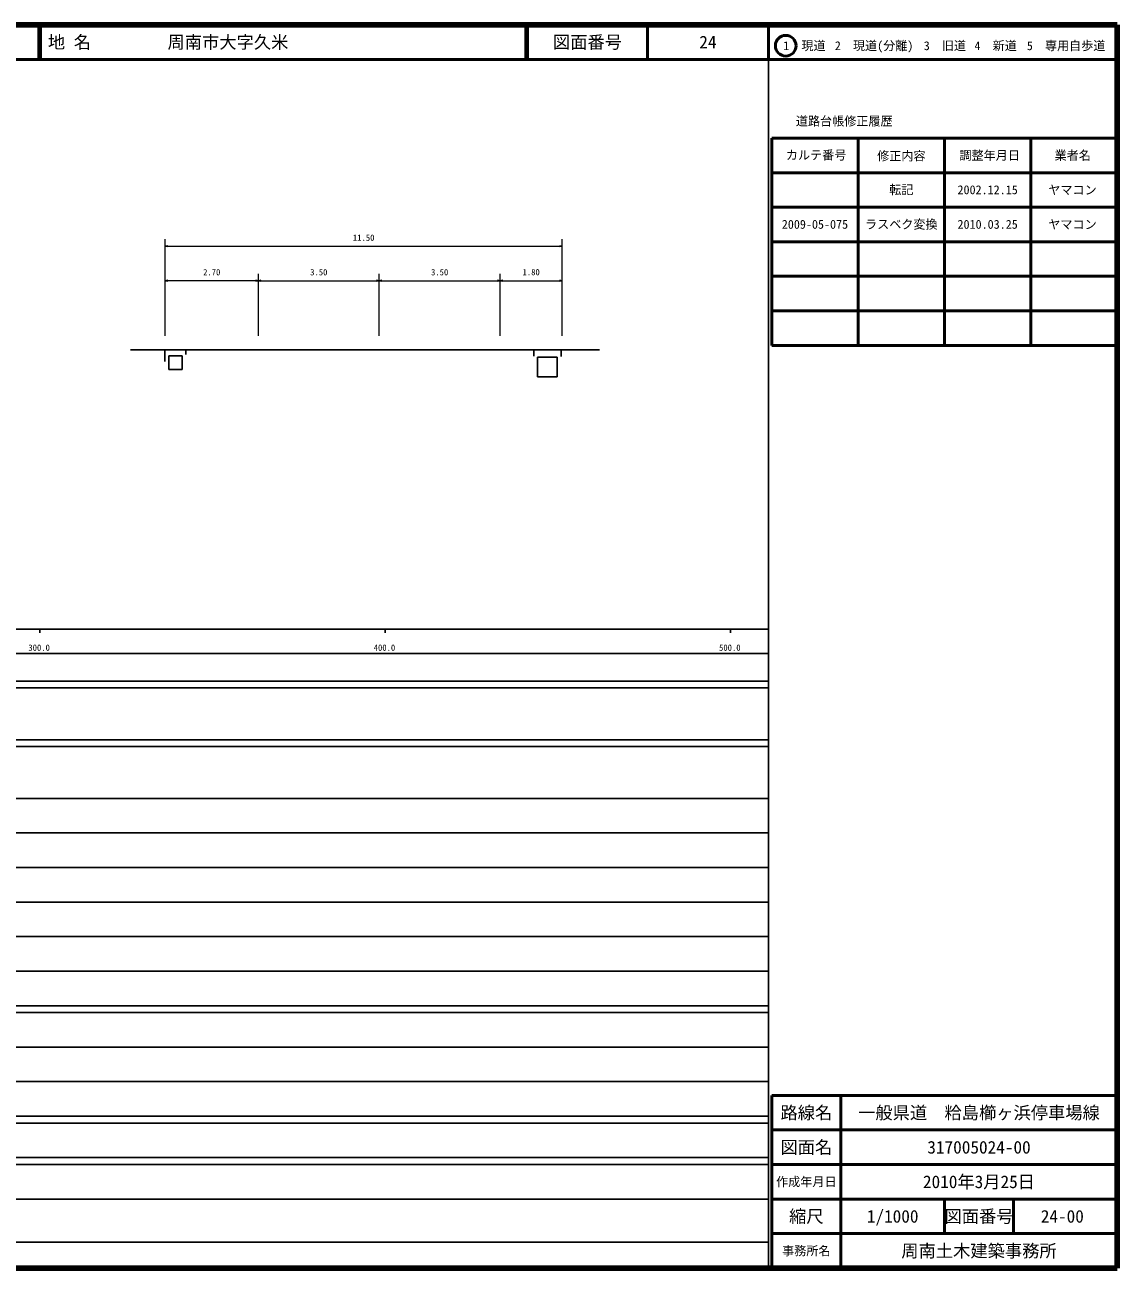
# Model space of a CAD drawing. Units: millimetres on the paper, enlarged 1000 times, with parts at other scales. Extents: x 40000 to 680000, y 20000 to 380000.
# Drawn here: x 363711 to 680000, y 20000 to 380000 of the extents above; entities that cross this region are included whole.
import ezdxf
from ezdxf.enums import TextEntityAlignment as Align

# ---------------------------------------------------------------- set-up
doc = ezdxf.new("R2010")
doc.units = ezdxf.units.MM
doc.header["$LTSCALE"] = 1000
for name, color, linetype, lineweight in [('M-BGD', 7, 'Continuous', 25), ('M-STR-HTXT', 7, 'Continuous', 13), ('M-TTL', 2, 'Continuous', 140), ('M-TTL-BAND', 7, 'Continuous', 25), ('M-TTL-FRAM', 2, 'Continuous', 50), ('M-TTL-LINE', 7, 'Continuous', 50)]:
    doc.layers.add(name, color=color, linetype=linetype, lineweight=lineweight)
doc.layers.add('M-TTL-TXT', color=7, linetype='Continuous')
doc.styles.add('ＭＳ ゴシック', font='')
doc.styles.get('ＭＳ ゴシック').set_extended_font_data('MS Gothic')

# ---------------------------------------------------------------- blocks, each defined once
blk = doc.blocks.new('open_arrow')
at = {"color": 0, "linetype": 'Continuous', "lineweight": -2}
blk.add_lwpolyline([(7.5, 1.25), (0, 0), (7.5, -1.25)], dxfattribs=at)

msp = doc.modelspace()

# ---------------------------------------------------------------- linework, layer by layer
at = {"layer": 'M-BGD'}
for p, q in [((394285, 285919), (431324, 285919)), ((404238, 285919), (404238, 282508)), ((410356, 285919), (410356, 284540)), ((431324, 285919), (466324, 285919)), ((511088, 285919), (511088, 284090)), ((518998, 285919), (518998, 283986)), ((409275, 284129), (405387, 284129)), ((405387, 284129), (405387, 280240)), ((409275, 280240), (409275, 284129)), ((517840, 283744), (512171, 283744)), ((512171, 283744), (512171, 278075)), ((517840, 278075), (517840, 283744)), ((405387, 280240), (409275, 280240)), ((512171, 278075), (517840, 278075))]:
    msp.add_line(p, q, dxfattribs=at)
msp.add_lwpolyline([(466324, 285919), (501324, 285919), (519324, 285919), (530141, 285919)], dxfattribs=at)
at = {"layer": 'M-STR-HTXT'}
for p, q in [((404324, 289919), (404324, 317919)), ((519324, 289919), (519324, 317919)), ((404324, 315919), (519324, 315919)), ((431324, 289919), (431324, 307919)), ((466324, 289919), (466324, 307919)), ((501324, 289919), (501324, 307919)), ((431324, 305919), (404324, 305919)), ((431324, 305919), (466324, 305919)), ((466324, 305919), (501324, 305919)), ((501324, 305919), (519324, 305919))]:
    msp.add_line(p, q, dxfattribs=at)
at = {"layer": 'M-TTL'}
for p, q in [((680000, 380000), (40000, 380000)), ((680000, 20000), (680000, 380000)), ((40000, 20000), (680000, 20000))]:
    msp.add_line(p, q, dxfattribs=at)
at = {"layer": 'M-TTL-BAND'}
for p, q in [((579000, 20000), (579000, 370000)), ((40000, 205000), (579000, 205000)), ((368000, 205000), (368000, 204000)), ((468000, 205000), (468000, 204000)), ((568000, 205000), (568000, 204000)), ((68000, 198000), (579000, 198000)), ((40000, 190000), (579000, 190000)), ((40000, 188000), (579000, 188000)), ((40000, 173000), (579000, 173000)), ((40000, 171000), (579000, 171000)), ((40000, 156000), (579000, 156000)), ((46000, 146000), (579000, 146000)), ((52000, 136000), (579000, 136000)), ((46000, 126000), (579000, 126000)), ((52000, 116000), (579000, 116000)), ((46000, 106000), (579000, 106000)), ((40000, 96000), (579000, 96000)), ((40000, 94000), (579000, 94000)), ((49000, 84000), (579000, 84000)), ((40000, 74000), (579000, 74000)), ((40000, 64000), (579000, 64000)), ((40000, 62000), (579000, 62000)), ((40000, 52000), (579000, 52000)), ((40000, 50000), (579000, 50000)), ((40000, 40000), (579000, 40000)), ((68000, 27500), (579000, 27500))]:
    msp.add_line(p, q, dxfattribs=at)
at = {"layer": 'M-TTL-FRAM'}
for p, q in [((580000, 347197), (580000, 287197)), ((580000, 347197), (680000, 347197)), ((580000, 287197), (680000, 287197)), ((680000, 70000), (580000, 70000)), ((580000, 70000), (580000, 20000))]:
    msp.add_line(p, q, dxfattribs=at)
at = {"layer": 'M-TTL-LINE'}
for p, q in [((367750, 380000), (367750, 370000)), ((368250, 380000), (368250, 370000)), ((508747, 380000), (508747, 370000)), ((509247, 380000), (509247, 370000)), ((543997, 380000), (543997, 370000)), ((579000, 380000), (579000, 370000)), ((40000, 370000), (680000, 370000)), ((605000, 347197), (605000, 287197)), ((630000, 347197), (630000, 287197)), ((655000, 347197), (655000, 287197)), ((580000, 337197), (680000, 337197)), ((580000, 327197), (680000, 327197)), ((580000, 317197), (680000, 317197)), ((580000, 307197), (680000, 307197)), ((580000, 297197), (680000, 297197)), ((600000, 70000), (600000, 20000)), ((680000, 60000), (580000, 60000)), ((680000, 50000), (580000, 50000)), ((680000, 40000), (580000, 40000)), ((630000, 40000), (630000, 30000)), ((650000, 40000), (650000, 30000)), ((680000, 30000), (580000, 30000))]:
    msp.add_line(p, q, dxfattribs=at)
msp.add_circle((584031, 373958), 3000, dxfattribs=at)

# ---------------------------------------------------------------- block references
at = {"layer": 'M-STR-HTXT', "xscale": 100, "yscale": 100}
for p in [(404324, 315919), (404324, 305919), (431324, 305919), (466324, 305919), (501324, 305919)]:
    msp.add_blockref('open_arrow', p, dxfattribs=at)
at = {"layer": 'M-STR-HTXT', "xscale": 100, "yscale": 100, "rotation": 180}
for p in [(519324, 315919), (431324, 305919), (466324, 305919), (501324, 305919), (519324, 305919)]:
    msp.add_blockref('open_arrow', p, dxfattribs=at)

# ---------------------------------------------------------------- texts
at = {"layer": 'M-STR-HTXT', "style": 'ＭＳ ゴシック'}
for s, p in [('11.50', (461824, 316919)), ('2.70', (417824, 306919)), ('3.50', (448824, 306919)), ('3.50', (483824, 306919)), ('1.80', (510324, 306919))]:
    msp.add_text(s, height=1833, dxfattribs=at).set_placement(p, align=Align.BOTTOM_CENTER)
at = {"layer": 'M-TTL-BAND', "style": 'ＭＳ ゴシック'}
for s, p in [('300.0', (367844, 198195)), ('400.0', (467844, 198195)), ('500.0', (567844, 198195))]:
    msp.add_text(s, height=1833, dxfattribs=at).set_placement(p, align=Align.BOTTOM_CENTER)
at = {"layer": 'M-TTL-TXT', "style": 'ＭＳ ゴシック'}
for s, p in [('地 名', (370380, 375000)), ('周南市大字久米', (405024, 375000))]:
    msp.add_text(s, height=3666, dxfattribs=at).set_placement(p, align=Align.MIDDLE_LEFT)
for s, height, p in [('図面番号', 3666, (526622, 375000)), ('24', 3666, (561497, 375000)), ('1\u3000現道', 2566, (589448, 373958)), ('2\u3000現道(分離)', 2566, (609619, 373958)), ('3\u3000旧道', 2566, (630121, 373958)), ('4\u3000新道', 2566, (644824, 373958)), ('5\u3000専用自歩道', 2566, (665228, 373958)), ('道路台帳修正履歴', 2566, (600968, 352113)), ('カルテ番号', 2566, (592839, 342277)), ('修正内容', 2566, (617509, 342023)), ('調整年月日', 2566, (643089, 342197)), ('業者名', 2566, (667134, 342197)), ('転記', 2566, (617500, 332245)), ('2002.12.15', 2566, (642500, 332245)), ('ヤマコン', 2566, (667077, 332189)), ('2009-05-075', 2566, (592500, 322245)), ('ラスベク変換', 2566, (617500, 322245)), ('2010.03.25', 2566, (642500, 322245)), ('ヤマコン', 2566, (667077, 322189)), ('路線名', 3666, (590000, 65000)), ('路線名', 3666, (590000, 65000)), ('一般県道\u3000粭島櫛ヶ浜停車場線', 3666, (640000, 65000)), ('図面名', 3666, (590000, 55000)), ('図面名', 3666, (590000, 55000)), ('317005024-00', 3666, (640000, 55000)), ('2010年3月25日', 3666, (640000, 45000)), ('作成年月日', 2566, (590000, 45000)), ('作成年月日', 2566, (590000, 45000)), ('縮尺', 3666, (590000, 35000)), ('縮尺', 3666, (590000, 35000)), ('1/1000', 3666, (615000, 35000)), ('図面番号', 3666, (640000, 35000)), ('図面番号', 3666, (640000, 35000)), ('24-00', 3666, (664125, 35000)), ('事務所名', 2566, (590000, 25000)), ('事務所名', 2566, (590000, 25000)), ('周南土木建築事務所', 3666, (640000, 25000))]:
    msp.add_text(s, height=height, dxfattribs=at).set_placement(p, align=Align.MIDDLE_CENTER)

doc.saveas('drawing.dxf')
